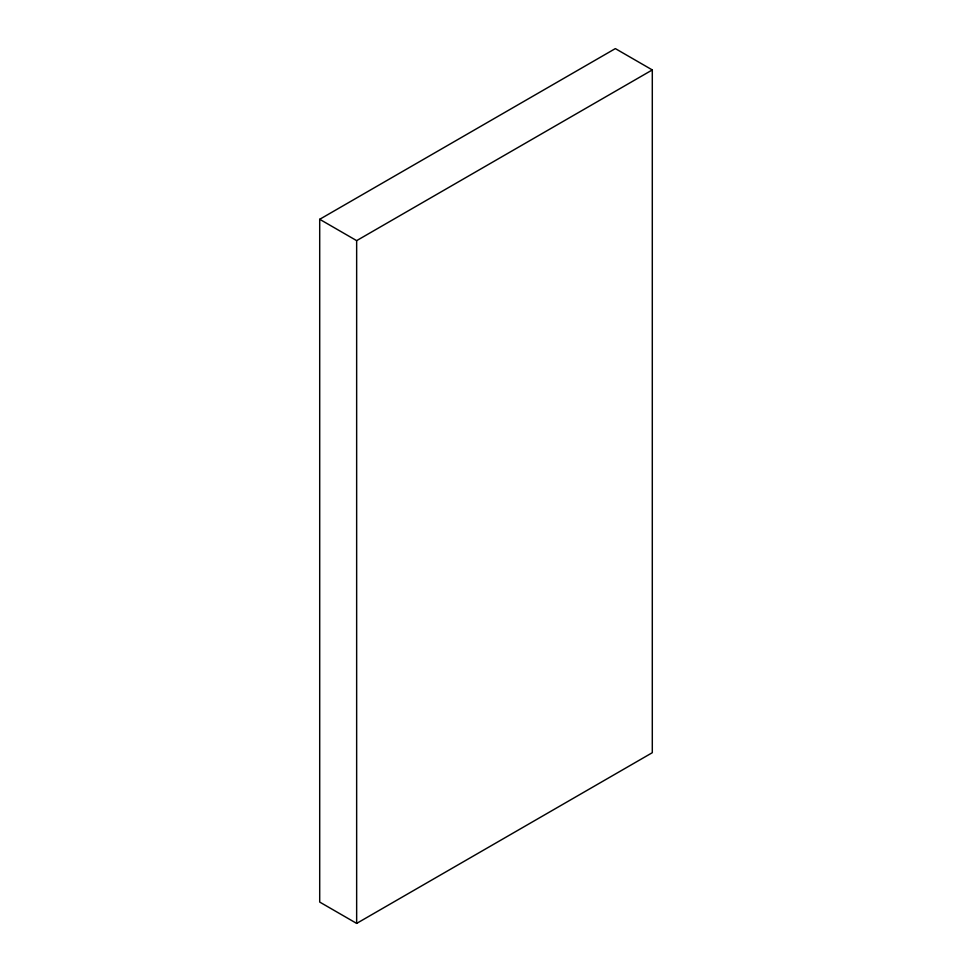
<?xml version="1.0" encoding="UTF-8"?>
<svg xmlns="http://www.w3.org/2000/svg" width="972" height="972" viewBox="0 0 972 972"><rect width="100%" height="100%" fill="white"/><g stroke="black" fill="none" stroke-linecap="round" stroke-linejoin="round"><path stroke-width="1.46" d="M319.703 219.295L615.349 48.6L652.297 69.935L652.297 752.705L356.651 923.4L319.703 902.065L319.703 219.295L356.651 240.631L652.297 69.935M356.651 240.631L356.651 923.4"/></g></svg>
